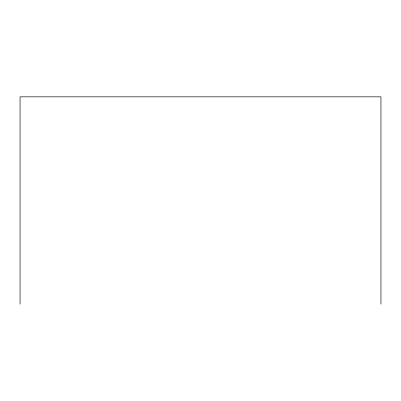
<?xml version="1.0" encoding="UTF-8"?>
<svg xmlns="http://www.w3.org/2000/svg" width="401" height="401" viewBox="0 0 401 401"><rect width="100%" height="100%" fill="white"/><g stroke="black" fill="none" stroke-linecap="round" stroke-linejoin="round"><path stroke-width="0.6" d="M380.95 304.164L380.95 96.836L20.05 96.836L20.05 304.164"/></g></svg>
